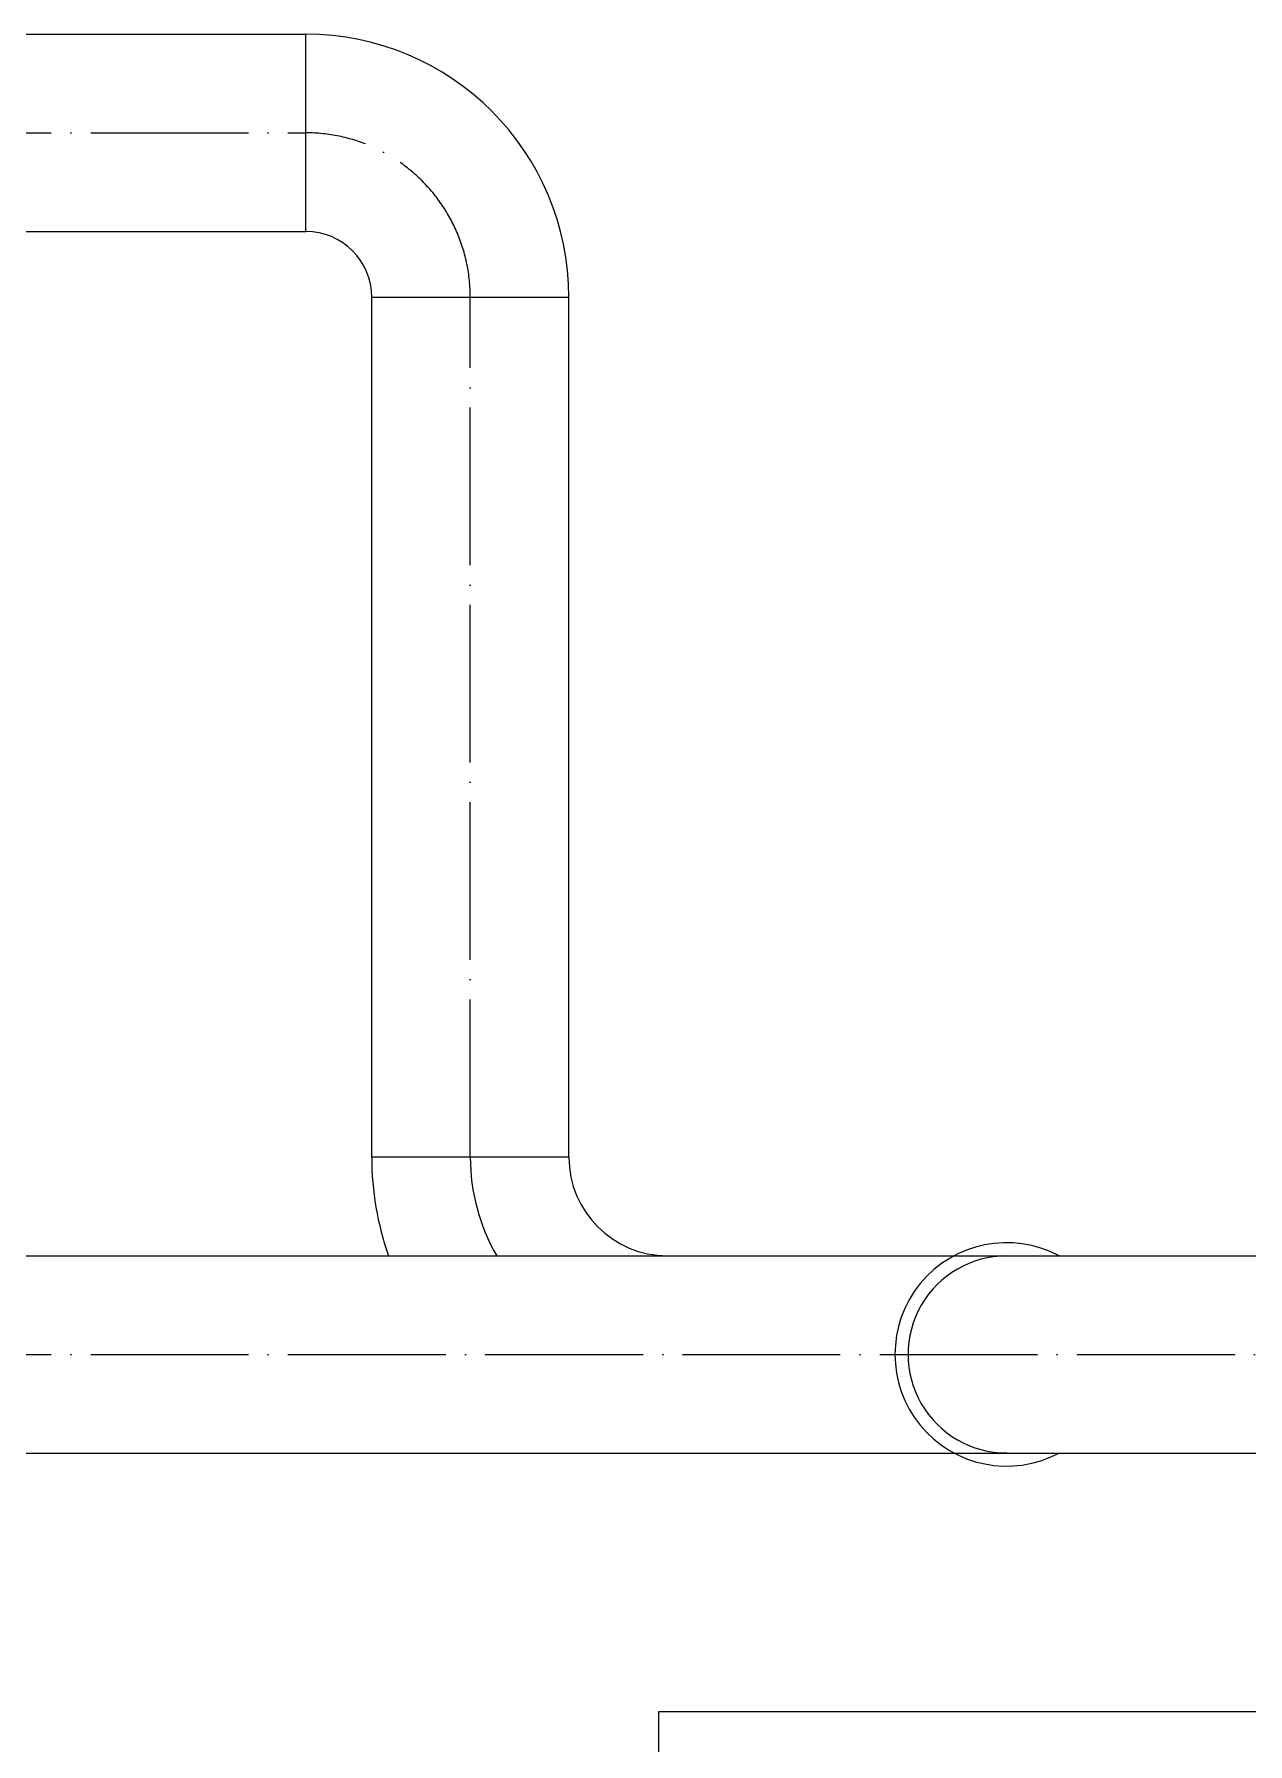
# Model space of a CAD drawing. Header units: millimetres. Extents: x 1731 to 55573, y 1167 to 54427.
# Drawn here: x 22899 to 24745, y 12949 to 15549 of the extents above; entities that cross this region are included whole.
import ezdxf

# ---------------------------------------------------------------- set-up
doc = ezdxf.new("R2010")
doc.units = ezdxf.units.MM
doc.linetypes.add('ACAD_ISO04W100', pattern=[30, 24, -3, 0, -3])
doc.layers.add('EX-PP-FRP DUCT', color=1, linetype='Continuous', lineweight=18)
doc.layers.add('EXHAUST DUICT', color=1, linetype='Continuous')

msp = doc.modelspace()

# ---------------------------------------------------------------- linework, layer by layer
at = {"layer": 'EX-PP-FRP DUCT', "color": 7, "elevation": 99}
msp.add_lwpolyline([(24848.5, 11470.8), (23849, 11470.4), (23849, 12998), (24848.5, 12998.4)], close=True, dxfattribs=at)
at = {"layer": 'EXHAUST DUICT', "color": 1}
for p, q in [((21784.4, 15549.2, 99), (23312.2, 15549.2, 99)), ((23312.2, 15249.2, 99), (23312.2, 15549.2, 99)), ((21784.4, 15249.2, 99), (23312.2, 15249.2, 99)), ((23412.2, 13841.3, 99), (23412.2, 15149.2, 99)), ((23412.2, 15149.2, 99), (23712.2, 15149.2, 99)), ((23712.2, 13841.3, 99), (23712.2, 15149.2, 99)), ((23712.2, 13841.3, 99), (23412.2, 13841.3, 99)), ((21784.4, 13691.3, 99), (29207.1, 13691.3, 99)), ((23862.2, 13691.3, 99), (24741.5, 13691.3, 99)), ((21784.4, 13391.3, 99), (24741.5, 13391.3, 99)), ((21784.4, 13391.3, 99), (29207.1, 13391.3, 99))]:
    msp.add_line(p, q, dxfattribs=at)
at = {"layer": 'EXHAUST DUICT', "color": 0, "linetype": 'ACAD_ISO04W100', "ltscale": 10}
for p, q in [((21784.4, 15399.2, 99), (23312.2, 15399.2, 99)), ((23562.2, 13841.3, 99), (23562.2, 15149.2, 99)), ((21784.4, 13541.3, 99), (24741.5, 13541.3, 99)), ((21784.4, 13541.3, 99), (29207.1, 13541.3, 99))]:
    msp.add_line(p, q, dxfattribs=at)
at = {"layer": 'EXHAUST DUICT', "color": 1}
for centre, radius, start, end in [((23312.2, 15149.2, 99), 400, 0, 90), ((23312.2, 15149.2, 99), 100, 0, 90), ((23862.2, 13841.3, 99), 450, 180, 199.4712), ((23862.2, 13841.3, 99), 300, 180, 210), ((23862.2, 13841.3, 99), 150, 180, 270), ((24378.1, 13541.3, 99), 169.9, 61.997, 298.003), ((24378.1, 13541.3, 99), 149.9, 89.958, 270.042)]:
    msp.add_arc(centre, radius, start, end, dxfattribs=at)
at = {"layer": 'EXHAUST DUICT', "color": 0, "linetype": 'ACAD_ISO04W100', "ltscale": 10}
msp.add_arc((23312.2, 15149.2, 99), 250, 0, 90, dxfattribs=at)

doc.saveas('drawing.dxf')
